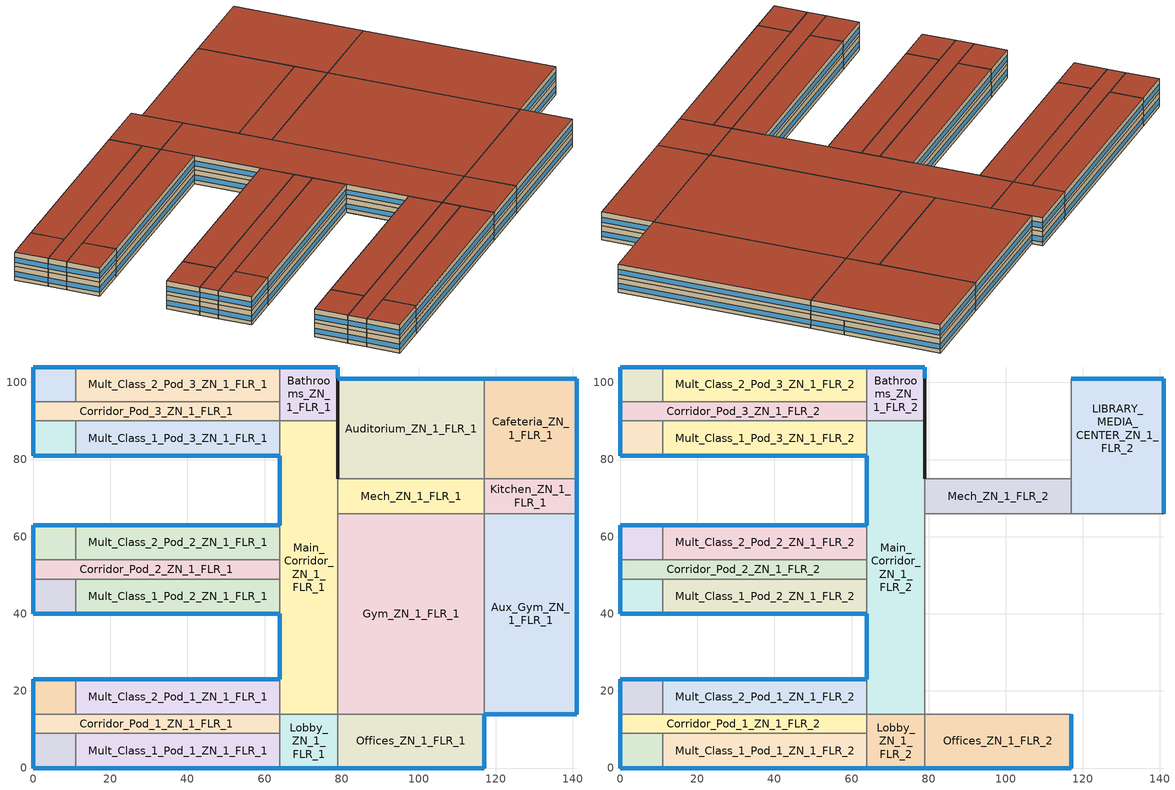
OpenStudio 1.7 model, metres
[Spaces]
Mult_Class_2_Pod_3_ZN_1_FLR_1
 floor ground: 64,104 64,95 11,95 11,104 z0
 wall outside: 64,104 11,104 z0:4
 wall to Corner_Class_2_Pod_3_ZN_1_FLR_1: 11,104 11,95 z0:4
 wall to Corridor_Pod_3_ZN_1_FLR_1: 11,95 64,95 z0:4
 wall to Bathrooms_ZN_1_FLR_1: 64,95 64,104 z0:4
 window: 63.95,104 11.05,104 z1.1:2.5
Mult_Class_2_Pod_2_ZN_1_FLR_1
 floor ground: 64,63 64,54 11,54 11,63 z0
 wall outside: 64,63 11,63 z0:4
 wall to Corridor_Pod_2_ZN_1_FLR_1: 11,54 64,54 z0:4
 wall to Main_Corridor_ZN_1_FLR_1: 64,54 64,63 z0:4
 wall to Corner_Class_2_Pod_2_ZN_1_FLR_1: 11,63 11,54 z0:4
 window: 63.95,63 11.05,63 z1.1:2.5
Aux_Gym_ZN_1_FLR_1
 floor ground: 141,66 141,14 117,14 117,66 z0
 wall outside: 117,14 141,14 141,66 z0:4; 117,14 141,14 141,66 z4:8
 wall to LIBRARY_MEDIA_CENTER_ZN_1_FLR_2: 141,66 117,66 z4:8
 wall to Kitchen_ZN_1_FLR_1: 141,66 117,66 z0:4
 wall to Gym_ZN_1_FLR_1: 117,66 117,14 z0:4; 117,66 117,14 z4:8
 window: 117.05,14 140.95,14 z1.1:2.51; 117.05,14 140.95,14 z5.1:6.51; 141,14.05 141,65.95 z5.1:6.5; 141,14.05 141,65.95 z1.1:2.5
 roof outside: 141,14 141,66 117,66 117,14 z8
Gym_ZN_1_FLR_1
 floor ground: 117,66 117,14 79,14 79,66 z0
 wall to Mech_ZN_1_FLR_1: 117,66 79,66 z0:4
 wall to Mech_ZN_1_FLR_2: 117,66 79,66 z4:8
 wall to Main_Corridor_ZN_1_FLR_2: 79,66 79,14 z4:8
 wall to Offices_ZN_1_FLR_2: 79,14 117,14 z4:8
 wall to Main_Corridor_ZN_1_FLR_1: 79,66 79,14 z0:4
 wall to Offices_ZN_1_FLR_1: 79,14 117,14 z0:4
 roof outside: 117,14 117,66 79,66 79,14 z8
Mult_Class_2_Pod_1_ZN_1_FLR_1
 floor ground: 64,23 64,14 11,14 11,23 z0
 wall outside: 64,23 11,23 z0:4
 wall to Main_Corridor_ZN_1_FLR_1: 64,14 64,23 z0:4
 wall to Corridor_Pod_1_ZN_1_FLR_1: 11,14 64,14 z0:4
 wall to Corner_Class_2_Pod_1_ZN_1_FLR_1: 11,23 11,14 z0:4
 window: 63.95,23 11.05,23 z1.1:2.5
Mech_ZN_1_FLR_1
 floor ground: 117,75 117,66 79,66 79,75 z0
 wall to Main_Corridor_ZN_1_FLR_1: 79,75 79,66 z0:4
 wall to Auditorium_ZN_1_FLR_1: 117,75 79,75 z0:4
 wall to Kitchen_ZN_1_FLR_1: 117,66 117,75 z0:4
Lobby_ZN_1_FLR_1
 floor ground: 79,14 79,0 64,0 64,14 z0
 wall outside: 64,0 79,0 z0:4
 wall to Corridor_Pod_1_ZN_1_FLR_1: 64,14 64,9 z0:4
 wall to Offices_ZN_1_FLR_1: 79,0 79,14 z0:4
 wall to Main_Corridor_ZN_1_FLR_1: 79,14 64,14 z0:4
 wall to Mult_Class_1_Pod_1_ZN_1_FLR_1: 64,9 64,0 z0:4
 window: 64.05,0 78.95,0 z1.1:2.51
Auditorium_ZN_1_FLR_1
 floor ground: 117,101 117,75 79,75 79,101 z0
 wall outside: 117,101 79,101 79,75 z4:8; 117,101 79,101 79,75 z0:4
 wall to LIBRARY_MEDIA_CENTER_ZN_1_FLR_2: 117,75 117,101 z4:8
 wall to Cafeteria_ZN_1_FLR_1: 117,75 117,101 z0:4
 wall to Mech_ZN_1_FLR_2: 79,75 117,75 z4:8
 window: 116.95,101 79.05,101 z5.1:6.5; 116.95,101 79.05,101 z1.1:2.5
 roof outside: 117,75 117,101 79,101 79,75 z8
Cafeteria_ZN_1_FLR_1
 floor ground: 141,101 141,75 117,75 117,101 z0
 wall outside: 141,75 141,101 117,101 z0:4
 wall to Kitchen_ZN_1_FLR_1: 117,75 141,75 z0:4
 window: 141,75.05 141,100.95 / 140.95,101 117.05,101 z1.1:2.51
Corner_Class_1_Pod_2_ZN_1_FLR_1
 floor ground: 11,49 11,40 0,40 0,49 z0
 wall outside: 0,49 0,40 11,40 z0:4
 wall to Corridor_Pod_2_ZN_1_FLR_1: 11,49 0,49 z0:4
 wall to Mult_Class_1_Pod_2_ZN_1_FLR_1: 11,40 11,49 z0:4
 window: 0.05,40 10.95,40 z1.1:2.51; 0,48.95 0,40.05 z1.1:2.52
Corridor_Pod_1_ZN_1_FLR_1
 floor ground: 64,14 64,9 0,9 0,14 z0
 wall outside: 0,14 0,9 z0:4
 wall to Corner_Class_2_Pod_1_ZN_1_FLR_1: 11,14 0,14 z0:4
 wall to Mult_Class_1_Pod_1_ZN_1_FLR_1: 11,9 64,9 z0:4
 wall to Corner_Class_1_Pod_1_ZN_1_FLR_1: 0,9 11,9 z0:4
 window: 0,13.95 0,9.05 z1.1:2.53
Mult_Class_1_Pod_2_ZN_1_FLR_1
 floor ground: 64,49 64,40 11,40 11,49 z0
 wall outside: 11,40 64,40 z0:4
 wall to Main_Corridor_ZN_1_FLR_1: 64,40 64,49 z0:4
 wall to Corridor_Pod_2_ZN_1_FLR_1: 64,49 11,49 z0:4
 window: 11.05,40 63.95,40 z1.1:2.5
Mult_Class_1_Pod_3_ZN_1_FLR_1
 floor ground: 64,90 64,81 11,81 11,90 z0
 wall outside: 11,81 64,81 z0:4
 wall to Corner_Class_1_Pod_3_ZN_1_FLR_1: 11,90 11,81 z0:4
 wall to Corridor_Pod_3_ZN_1_FLR_1: 64,90 11,90 z0:4
 wall to Main_Corridor_ZN_1_FLR_1: 64,81 64,90 z0:4
 window: 11.05,81 63.95,81 z1.1:2.5
Corridor_Pod_2_ZN_1_FLR_1
 floor ground: 64,54 64,49 0,49 0,54 z0
 wall outside: 0,54 0,49 z0:4
 wall to Corner_Class_2_Pod_2_ZN_1_FLR_1: 11,54 0,54 z0:4
 wall to Main_Corridor_ZN_1_FLR_1: 64,49 64,54 z0:4
 window: 0,53.95 0,49.05 z1.1:2.53
Bathrooms_ZN_1_FLR_1
 floor ground: 79,104 79,90 64,90 64,104 z0
 wall outside: 79,90 79,101 79,104 64,104 z0:4
 wall to Main_Corridor_ZN_1_FLR_1: 64,90 79,90 z0:4
 wall to Corridor_Pod_3_ZN_1_FLR_1: 64,95 64,90 z0:4
 window: 79,101.05 79,103.95 z1.1:2.55; 78.95,104 64.05,104 z1.1:2.51
Main_Corridor_ZN_1_FLR_1
 floor ground: 79,90 79,14 64,14 64,90 z0
 wall outside: 64,40 64,23 / 64,81 64,63 / 79,75 79,90 z0:4
 window: 64,39.95 64,23.05 / 64,80.95 64,63.05 z1.1:2.51
Corner_Class_1_Pod_3_ZN_1_FLR_1
 floor ground: 11,90 11,81 0,81 0,90 z0
 wall outside: 0,90 0,81 11,81 z0:4
 wall to Corridor_Pod_3_ZN_1_FLR_1: 11,90 0,90 z0:4
 window: 0,89.95 0,81.05 z1.1:2.52; 0.05,81 10.95,81 z1.1:2.51
Offices_ZN_1_FLR_1
 floor ground: 117,14 117,0 79,0 79,14 z0
 wall outside: 79,0 117,0 117,14 z0:4
 window: 79.05,0 116.95,0 z1.1:2.5; 117,0.05 117,13.95 z1.1:2.51
Corner_Class_2_Pod_1_ZN_1_FLR_1
 floor ground: 11,23 11,14 0,14 0,23 z0
 wall outside: 11,23 0,23 0,14 z0:4
 window: 10.95,23 0.05,23 z1.1:2.51; 0,22.95 0,14.05 z1.1:2.52
Corner_Class_1_Pod_1_ZN_1_FLR_1
 floor ground: 11,9 11,0 0,0 0,9 z0
 wall outside: 0,9 0,0 11,0 z0:4
 wall to Mult_Class_1_Pod_1_ZN_1_FLR_1: 11,0 11,9 z0:4
 window: 0.05,0 10.95,0 z1.1:2.51; 0,8.95 0,0.05 z1.1:2.52
Corridor_Pod_3_ZN_1_FLR_1
 floor ground: 64,95 64,90 0,90 0,95 z0
 wall outside: 0,95 0,90 z0:4
 wall to Corner_Class_2_Pod_3_ZN_1_FLR_1: 11,95 0,95 z0:4
 window: 0,94.95 0,90.05 z1.1:2.53
Corner_Class_2_Pod_2_ZN_1_FLR_1
 floor ground: 11,63 11,54 0,54 0,63 z0
 wall outside: 11,63 0,63 0,54 z0:4
 window: 0,62.95 0,54.05 z1.1:2.52; 10.95,63 0.05,63 z1.1:2.51
Corner_Class_2_Pod_3_ZN_1_FLR_1
 floor ground: 11,104 11,95 0,95 0,104 z0
 wall outside: 11,104 0,104 0,95 z0:4
 window: 0,103.95 0,95.05 z1.1:2.52; 10.95,104 0.05,104 z1.1:2.51
Kitchen_ZN_1_FLR_1
 floor ground: 141,75 141,66 117,66 117,75 z0
 wall outside: 141,66 141,75 z0:4
 window: 141,66.05 141,74.95 z1.1:2.52
Mult_Class_1_Pod_1_ZN_1_FLR_1
 floor ground: 64,9 64,0 11,0 11,9 z0
 wall outside: 11,0 64,0 z0:4
 window: 11.05,0 63.95,0 z1.1:2.5
Mult_Class_2_Pod_3_ZN_1_FLR_2
 floor to Mult_Class_2_Pod_3_ZN_1_FLR_1: 64,104 64,95 11,95 11,104 z4
 wall outside: 64,104 11,104 z4:8
 wall to Bathrooms_ZN_1_FLR_2: 64,95 64,104 z4:8
 wall to Corner_Class_2_Pod_3_ZN_1_FLR_2: 11,104 11,95 z4:8
 wall to Corridor_Pod_3_ZN_1_FLR_2: 11,95 64,95 z4:8
 window: 63.95,104 11.05,104 z5.1:6.5
 roof outside: 64,95 64,104 11,104 11,95 z8
Main_Corridor_ZN_1_FLR_2
 floor to Main_Corridor_ZN_1_FLR_1: 79,90 79,14 64,14 64,90 z4
 wall outside: 64,40 64,23 / 79,75 79,90 / 64,81 64,63 z4:8
 wall to Corridor_Pod_2_ZN_1_FLR_2: 64,54 64,49 z4:8
 wall to Mech_ZN_1_FLR_2: 79,66 79,75 z4:8
 wall to Lobby_ZN_1_FLR_2: 64,14 79,14 z4:8
 wall to Mult_Class_1_Pod_2_ZN_1_FLR_2: 64,49 64,40 z4:8
 wall to Bathrooms_ZN_1_FLR_2: 79,90 64,90 z4:8
 wall to Mult_Class_1_Pod_3_ZN_1_FLR_2: 64,90 64,81 z4:8
 wall to Mult_Class_2_Pod_2_ZN_1_FLR_2: 64,63 64,54 z4:8
 wall to Mult_Class_2_Pod_1_ZN_1_FLR_2: 64,23 64,14 z4:8
 window: 64,39.95 64,23.05 / 64,80.95 64,63.05 z5.1:6.51
 roof outside: 79,14 79,90 64,90 64,14 z8
Corner_Class_2_Pod_3_ZN_1_FLR_2
 floor to Corner_Class_2_Pod_3_ZN_1_FLR_1: 11,104 11,95 0,95 0,104 z4
 wall outside: 11,104 0,104 0,95 z4:8
 wall to Corridor_Pod_3_ZN_1_FLR_2: 0,95 11,95 z4:8
 window: 10.95,104 0.05,104 z5.1:6.51; 0,103.95 0,95.05 z5.1:6.52
 roof outside: 11,95 11,104 0,104 0,95 z8
Lobby_ZN_1_FLR_2
 floor to Lobby_ZN_1_FLR_1: 79,14 79,0 64,0 64,14 z4
 wall outside: 64,0 79,0 z4:8
 wall to Offices_ZN_1_FLR_2: 79,0 79,14 z4:8
 wall to Corridor_Pod_1_ZN_1_FLR_2: 64,14 64,9 z4:8
 wall to Mult_Class_1_Pod_1_ZN_1_FLR_2: 64,9 64,0 z4:8
 window: 64.05,0 78.95,0 z5.1:6.51
 roof outside: 79,0 79,14 64,14 64,0 z8
Mech_ZN_1_FLR_2
 floor to Mech_ZN_1_FLR_1: 117,75 117,66 79,66 79,75 z4
 wall to LIBRARY_MEDIA_CENTER_ZN_1_FLR_2: 117,66 117,75 z4:8
 roof outside: 117,66 117,75 79,75 79,66 z8
Mult_Class_1_Pod_1_ZN_1_FLR_2
 floor to Mult_Class_1_Pod_1_ZN_1_FLR_1: 64,9 64,0 11,0 11,9 z4
 wall outside: 11,0 64,0 z4:8
 wall to Corridor_Pod_1_ZN_1_FLR_2: 64,9 11,9 z4:8
 wall to Corner_Class_1_Pod_1_ZN_1_FLR_2: 11,9 11,0 z4:8
 window: 11.05,0 63.95,0 z5.1:6.5
 roof outside: 64,0 64,9 11,9 11,0 z8
Corridor_Pod_2_ZN_1_FLR_2
 floor to Corridor_Pod_2_ZN_1_FLR_1: 64,54 64,49 0,49 0,54 z4
 wall outside: 0,54 0,49 z4:8
 wall to Mult_Class_2_Pod_2_ZN_1_FLR_2: 64,54 11,54 z4:8
 wall to Corner_Class_1_Pod_2_ZN_1_FLR_2: 0,49 11,49 z4:8
 wall to Corner_Class_2_Pod_2_ZN_1_FLR_2: 11,54 0,54 z4:8
 wall to Mult_Class_1_Pod_2_ZN_1_FLR_2: 11,49 64,49 z4:8
 window: 0,53.95 0,49.05 z5.1:6.53
 roof outside: 64,49 64,54 0,54 0,49 z8
LIBRARY_MEDIA_CENTER_ZN_1_FLR_2
 floor to Cafeteria_ZN_1_FLR_1: 141,101 141,75 117,75 117,101 z4
 floor to Kitchen_ZN_1_FLR_1: 141,75 141,66 117,66 117,75 z4
 wall outside: 141,66 141,101 117,101 z4:8
 window: 140.95,101 117.05,101 z5.1:6.51; 141,66.05 141,100.95 z5.1:6.52
 roof outside: 141,66 141,101 117,101 117,66 z8
Corridor_Pod_3_ZN_1_FLR_2
 floor to Corridor_Pod_3_ZN_1_FLR_1: 64,95 64,90 0,90 0,95 z4
 wall outside: 0,95 0,90 z4:8
 wall to Mult_Class_1_Pod_3_ZN_1_FLR_2: 11,90 64,90 z4:8
 wall to Corner_Class_1_Pod_3_ZN_1_FLR_2: 0,90 11,90 z4:8
 wall to Bathrooms_ZN_1_FLR_2: 64,90 64,95 z4:8
 window: 0,94.95 0,90.05 z5.1:6.53
 roof outside: 64,90 64,95 0,95 0,90 z8
Corner_Class_2_Pod_2_ZN_1_FLR_2
 floor to Corner_Class_2_Pod_2_ZN_1_FLR_1: 11,63 11,54 0,54 0,63 z4
 wall outside: 11,63 0,63 0,54 z4:8
 wall to Mult_Class_2_Pod_2_ZN_1_FLR_2: 11,54 11,63 z4:8
 window: 10.95,63 0.05,63 z5.1:6.51; 0,62.95 0,54.05 z5.1:6.52
 roof outside: 11,54 11,63 0,63 0,54 z8
Corridor_Pod_1_ZN_1_FLR_2
 floor to Corridor_Pod_1_ZN_1_FLR_1: 64,14 64,9 0,9 0,14 z4
 wall outside: 0,14 0,9 z4:8
 wall to Corner_Class_2_Pod_1_ZN_1_FLR_2: 11,14 0,14 z4:8
 wall to Mult_Class_2_Pod_1_ZN_1_FLR_2: 64,14 11,14 z4:8
 wall to Corner_Class_1_Pod_1_ZN_1_FLR_2: 0,9 11,9 z4:8
 window: 0,13.95 0,9.05 z5.1:6.53
 roof outside: 64,9 64,14 0,14 0,9 z8
Corner_Class_1_Pod_2_ZN_1_FLR_2
 floor to Corner_Class_1_Pod_2_ZN_1_FLR_1: 11,49 11,40 0,40 0,49 z4
 wall outside: 0,49 0,40 11,40 z4:8
 wall to Mult_Class_1_Pod_2_ZN_1_FLR_2: 11,40 11,49 z4:8
 window: 0.05,40 10.95,40 z5.1:6.51; 0,48.95 0,40.05 z5.1:6.52
 roof outside: 11,40 11,49 0,49 0,40 z8
Mult_Class_1_Pod_2_ZN_1_FLR_2
 floor to Mult_Class_1_Pod_2_ZN_1_FLR_1: 64,49 64,40 11,40 11,49 z4
 wall outside: 11,40 64,40 z4:8
 window: 11.05,40 63.95,40 z5.1:6.5
 roof outside: 64,40 64,49 11,49 11,40 z8
Offices_ZN_1_FLR_2
 floor to Offices_ZN_1_FLR_1: 117,14 117,0 79,0 79,14 z4
 wall outside: 79,0 117,0 117,14 z4:8
 window: 117,0.05 117,13.95 z5.1:6.51; 79.05,0 116.95,0 z5.1:6.5
 roof outside: 117,0 117,14 79,14 79,0 z8
Corner_Class_2_Pod_1_ZN_1_FLR_2
 floor to Corner_Class_2_Pod_1_ZN_1_FLR_1: 11,23 11,14 0,14 0,23 z4
 wall outside: 11,23 0,23 0,14 z4:8
 wall to Mult_Class_2_Pod_1_ZN_1_FLR_2: 11,14 11,23 z4:8
 window: 0,22.95 0,14.05 z5.1:6.52; 10.95,23 0.05,23 z5.1:6.51
 roof outside: 11,14 11,23 0,23 0,14 z8
Corner_Class_1_Pod_3_ZN_1_FLR_2
 floor to Corner_Class_1_Pod_3_ZN_1_FLR_1: 11,90 11,81 0,81 0,90 z4
 wall outside: 0,90 0,81 11,81 z4:8
 wall to Mult_Class_1_Pod_3_ZN_1_FLR_2: 11,81 11,90 z4:8
 window: 0.05,81 10.95,81 z5.1:6.51; 0,89.95 0,81.05 z5.1:6.52
 roof outside: 11,81 11,90 0,90 0,81 z8
Corner_Class_1_Pod_1_ZN_1_FLR_2
 floor to Corner_Class_1_Pod_1_ZN_1_FLR_1: 11,9 11,0 0,0 0,9 z4
 wall outside: 0,9 0,0 11,0 z4:8
 window: 0,8.95 0,0.05 z5.1:6.52; 0.05,0 10.95,0 z5.1:6.51
 roof outside: 11,0 11,9 0,9 0,0 z8
Mult_Class_2_Pod_1_ZN_1_FLR_2
 floor to Mult_Class_2_Pod_1_ZN_1_FLR_1: 64,23 64,14 11,14 11,23 z4
 wall outside: 64,23 11,23 z4:8
 window: 63.95,23 11.05,23 z5.1:6.5
 roof outside: 64,14 64,23 11,23 11,14 z8
Mult_Class_2_Pod_2_ZN_1_FLR_2
 floor to Mult_Class_2_Pod_2_ZN_1_FLR_1: 64,63 64,54 11,54 11,63 z4
 wall outside: 64,63 11,63 z4:8
 window: 63.95,63 11.05,63 z5.1:6.5
 roof outside: 64,54 64,63 11,63 11,54 z8
Bathrooms_ZN_1_FLR_2
 floor to Bathrooms_ZN_1_FLR_1: 79,104 79,90 64,90 64,104 z4
 wall outside: 79,90 79,101 79,104 64,104 z4:8
 window: 78.95,104 64.05,104 z5.1:6.51; 79,101.05 79,103.95 z5.1:6.55
 roof outside: 79,90 79,104 64,104 64,90 z8
Mult_Class_1_Pod_3_ZN_1_FLR_2
 floor to Mult_Class_1_Pod_3_ZN_1_FLR_1: 64,90 64,81 11,81 11,90 z4
 wall outside: 11,81 64,81 z4:8
 window: 11.05,81 63.95,81 z5.1:6.5
 roof outside: 64,81 64,90 11,90 11,81 z8
[Site]
USA GA-ATLANTA: Latitude {deg}=33.65; Longitude {deg}=-84.42; Time Zone {hr}=-5; Elevation {m}=315; Terrain=City
[Building]
Ref Bldg Secondary School Pre1980_v1.3_5.0: North Axis {deg}=0
[Space] Part of Total Floor Area=Yes
Mult_Class_2_Pod_3_ZN_1_FLR_1; Mult_Class_2_Pod_1_ZN_1_FLR_2; Mult_Class_2_Pod_2_ZN_1_FLR_1; Mult_Class_2_Pod_3_ZN_1_FLR_2; Main_Corridor_ZN_1_FLR_2; Aux_Gym_ZN_1_FLR_1; Bathrooms_ZN_1_FLR_2; Corner_Class_2_Pod_3_ZN_1_FLR_2; Kitchen_ZN_1_FLR_1; Gym_ZN_1_FLR_1; Lobby_ZN_1_FLR_2; Mech_ZN_1_FLR_2; Mult_Class_2_Pod_1_ZN_1_FLR_1; Mech_ZN_1_FLR_1; Corridor_Pod_2_ZN_1_FLR_2; Lobby_ZN_1_FLR_1; Corner_Class_1_Pod_2_ZN_1_FLR_2; Mult_Class_2_Pod_2_ZN_1_FLR_2; Auditorium_ZN_1_FLR_1; Cafeteria_ZN_1_FLR_1; Corner_Class_1_Pod_2_ZN_1_FLR_1; Bathrooms_ZN_1_FLR_1; Corridor_Pod_1_ZN_1_FLR_2; Mult_Class_1_Pod_2_ZN_1_FLR_1; Mult_Class_1_Pod_1_ZN_1_FLR_2; Corridor_Pod_1_ZN_1_FLR_1; Corner_Class_2_Pod_1_ZN_1_FLR_2; Mult_Class_1_Pod_3_ZN_1_FLR_1; Corner_Class_1_Pod_1_ZN_1_FLR_2; LIBRARY_MEDIA_CENTER_ZN_1_FLR_2; Offices_ZN_1_FLR_1; Corridor_Pod_3_ZN_1_FLR_2; Corridor_Pod_2_ZN_1_FLR_1; Corner_Class_2_Pod_2_ZN_1_FLR_2; Mult_Class_1_Pod_2_ZN_1_FLR_2; Main_Corridor_ZN_1_FLR_1; Corner_Class_1_Pod_3_ZN_1_FLR_1; Corner_Class_2_Pod_2_ZN_1_FLR_1; Corner_Class_1_Pod_1_ZN_1_FLR_1; Corner_Class_2_Pod_1_ZN_1_FLR_1; Mult_Class_1_Pod_3_ZN_1_FLR_2; Corner_Class_2_Pod_3_ZN_1_FLR_1; Offices_ZN_1_FLR_2; Corridor_Pod_3_ZN_1_FLR_1; Corner_Class_1_Pod_3_ZN_1_FLR_2; Mult_Class_1_Pod_1_ZN_1_FLR_1
